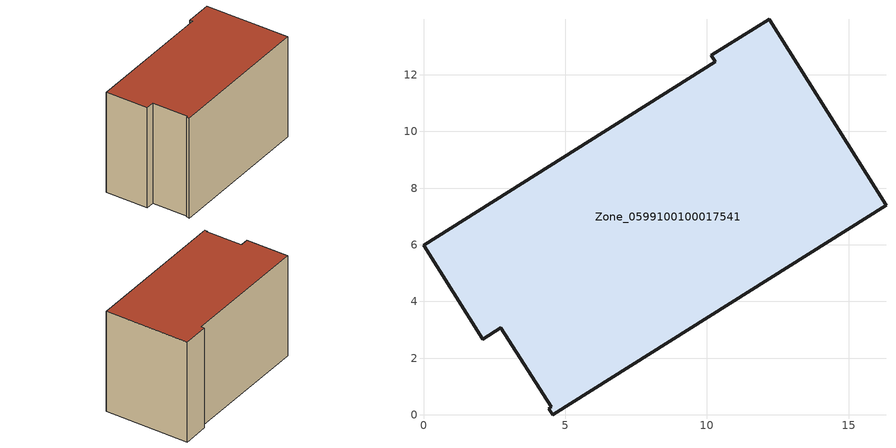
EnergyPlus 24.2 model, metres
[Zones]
Zone_0599100100017541
 floor ground (C_G): 12.2,13.96 16.32,7.39 4.56,0 4.42,0.22 4.51,0.28 2.73,3.08 2.08,2.67 0,5.99 10.3,12.47 10.16,12.69 z0
 wall outside (C_F): 16.32,7.39 12.2,13.96 10.16,12.69 10.3,12.47 0,5.99 2.08,2.67 2.73,3.08 4.51,0.28 4.42,0.22 4.56,0 16.32,7.39 z0:9.57
 roof outside (C_R): 4.56,0 16.32,7.39 12.2,13.96 10.16,12.69 10.3,12.47 0,5.99 2.08,2.67 2.73,3.08 4.51,0.28 4.42,0.22 z9.57
[BUILDING]
Pand.0599100100017541: North Axis=0; Terrain=City; Loads Convergence Tolerance Value=0.04; Temperature Convergence Tolerance Value=0.4; Solar Distribution=FullExterior; Maximum Number of Warmup Days=25; Minimum Number of Warmup Days=1
[Site:Location]
Rotterdam.The.Hague.AP_ZH_NLD Design_Conditions: Latitude=51.96; Longitude=4.45; Time Zone=1; Elevation=-4.5
[SITE:GROUNDTEMPERATURE:BUILDINGSURFACE]
18, 18, 18, 18, 18, 18, 18, 18, 18, 18, 18, 18
[MATERIAL] Thermal Absorptance=0.9; Solar Absorptance=0.7; Visible Absorptance=0.7
Name | Roughness | Thickness | Conductivity | Density | Specific Heat
G.TI.2015-2018 | MediumSmooth | 0.15 | 0.0428571 | 540 | 1210
F.TI.2015-2018 | Rough | 0.3 | 0.0666667 | 1920 | 840
R.TI.2015-2018 | MediumRough | 0.2 | 0.0333333 | 1500 | 1000
[CONSTRUCTION]
C_G: G.TI.2015-2018
C_F: F.TI.2015-2018
C_R: R.TI.2015-2018
[ZONE]
Zone_0599100100017541: Type=1; Multiplier=1; Ceiling Height=Autocalculate; Volume=Autocalculate; Floor Area=autocalculate; Part of Total Floor Area=Yes
[ZONEINFILTRATION:DESIGNFLOWRATE]
Infil_Zone_0599100100017541: Zone or ZoneList or Space or SpaceList=Zone_0599100100017541; Schedule=AlwaysOn; Design Flow Rate Calculation Method=Flow/Area; Flow Rate per Floor Area=0.0015; Constant Term Coefficient=1; Temperature Term Coefficient=0; Velocity Term Coefficient=0; Velocity Squared Term Coefficient=0
[HVACTEMPLATE:ZONE:IDEALLOADSAIRSYSTEM]
Zone_0599100100017541: Maximum Heating Supply Air Temperature=50; Minimum Cooling Supply Air Temperature=13; Maximum Heating Supply Air Humidity Ratio=0.0156; Minimum Cooling Supply Air Humidity Ratio=0.0077; Heating Limit=NoLimit; Cooling Limit=NoLimit; Dehumidification Control Type=ConstantSensibleHeatRatio; Cooling Sensible Heat Ratio=0.7; Dehumidification Setpoint=60; Humidification Control Type=None; Humidification Setpoint=30; Outdoor Air Method=None; Outdoor Air Flow Rate per Person=0.00944; Outdoor Air Flow Rate per Zone Floor Area=0; Outdoor Air Flow Rate per Zone=0; Demand Controlled Ventilation Type=None; Outdoor Air Economizer Type=NoEconomizer; Heat Recovery Type=None; Sensible Heat Recovery Effectiveness=0.7; Latent Heat Recovery Effectiveness=0.65
[ZONECONTROL:THERMOSTAT]
ThermostatControl_Zone_0599100100017541: Zone or ZoneList=Zone_0599100100017541; Control Type Schedule=DualSetpointControlType; Control 1=Thermostat_Zone_0599100100017541; Temperature Difference Between Cutout And Setpoint=0
[THERMOSTATSETPOINT:DUALSETPOINT]
Thermostat_Zone_0599100100017541: Heating Setpoint Temperature Schedule=HeatingSetpoint_Zone_0599100100017541; Cooling Setpoint Temperature Schedule=CoolingSetpoint_Zone_0599100100017541
[SCHEDULE:COMPACT]
HeatingSetpoint_Zone_0599100100017541: Through: 12/31, For: AllDays, Until: 24:00, 21
CoolingSetpoint_Zone_0599100100017541: Through: 12/31, For: AllDays, Until: 24:00, 24
DualSetpointControlType: Through: 12/31, For: AllDays, Until: 24:00, 4
AlwaysOn: Through: 12/31, For: AllDays, Until: 24:00, 1
